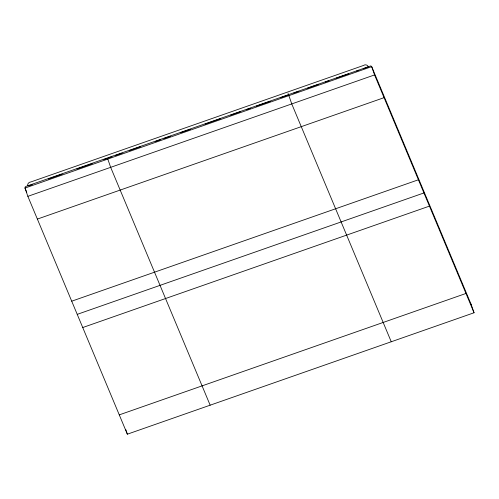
<?xml version="1.0" encoding="UTF-8"?>
<svg xmlns="http://www.w3.org/2000/svg" width="499" height="499" viewBox="0 0 499 499"><rect width="100%" height="100%" fill="white"/><g stroke="black" fill="none" stroke-linecap="round" stroke-linejoin="round"><path stroke-width="0.75" d="M28.611 185.927L32.267 184.649M48.353 179.016L62.244 174.151M76.865 169.03L92.221 163.653M103.923 159.555L107.578 158.277M108.308 158.021L111.976 156.736M115.643 155.451L122.243 153.143M129.572 150.573L140.568 146.718M155.233 141.585L160.366 139.789M164.028 138.504L170.627 136.196M180.894 132.597L190.425 129.26M205.089 124.126L220.483 118.737M230.744 115.138L240.275 111.801M246.874 109.493L250.542 108.208M256.405 106.156L270.339 101.278M280.6 97.679L288.665 94.854M293.786 93.063L298.901 91.273M307.677 88.198L318.643 84.356M325.223 82.054L328.878 80.776M336.189 78.212L348.62 73.858M356.666 71.045L358.856 70.272M363.247 68.737L368.362 66.947C367.813 64.907 365.181 64.203 363.553 65.444L30.838 181.96C28.986 182.048 27.289 183.788 27.744 185.69M27.857 196.338L374.556 74.925L474.05 312.767L127.351 434.186L27.857 196.338L24.994 188.061L25.125 187.05L25.954 186.408L370.819 65.88L371.693 66.641L471.181 304.49L474.05 312.767M37.369 219.08L384.068 97.661M71.719 301.184L418.418 179.771M77.226 314.358L423.925 192.945M82.74 327.531L429.439 206.118M119.273 414.875L465.972 293.456M470.794 303.922L471.181 304.49M391.247 341.765L291.753 103.923L288.884 95.646M210.154 405.188L110.666 167.34L107.796 159.062M26.778 192.327L24.994 188.061L371.693 66.641L374.556 74.925M125.679 429.352L127.351 434.186M288.066 93.095L288.197 93.488"/></g></svg>
